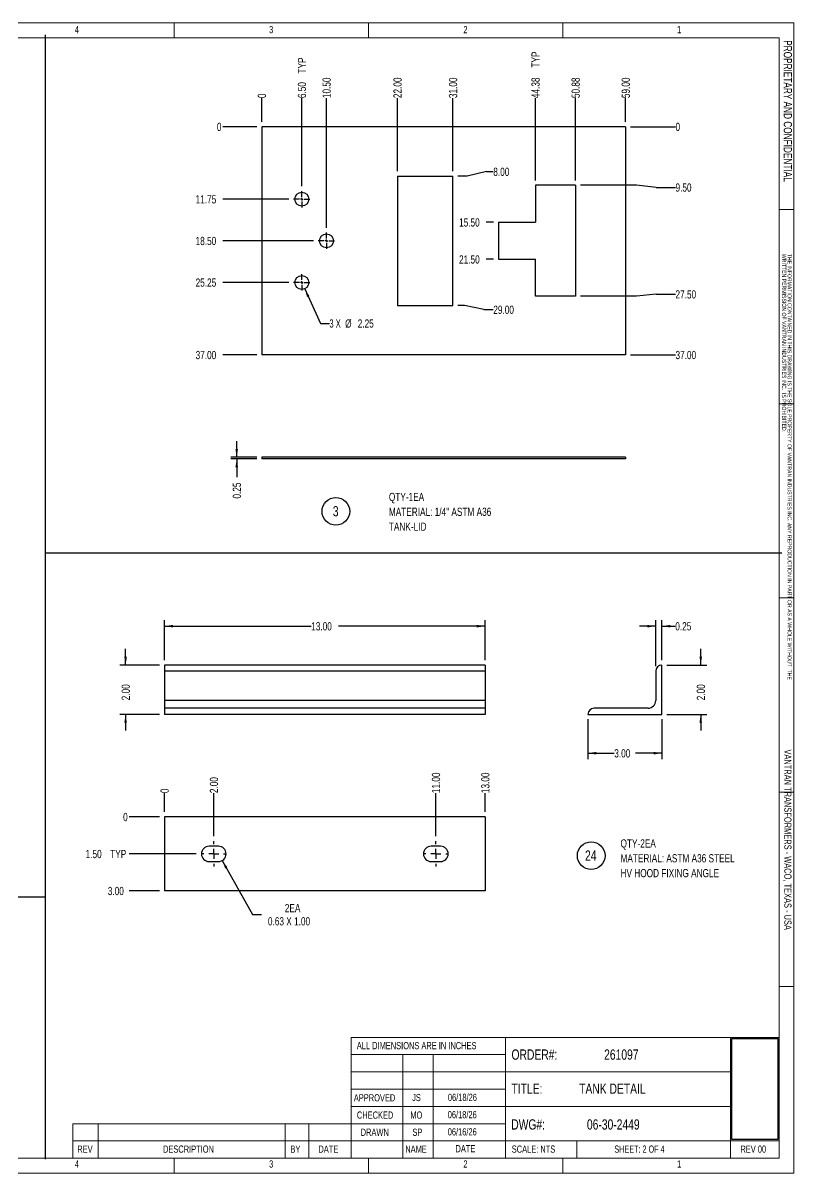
# Model space of a CAD drawing. Header units: inches. Extents: x 0 to 529, y 0 to 374.
# Drawn here: x 278.5 to 528.5, y 0.6 to 373.6 of the extents above; entities that cross this region are included whole.
import ezdxf

# ---------------------------------------------------------------- set-up
doc = ezdxf.new("R2010")
doc.units = ezdxf.units.IN
doc.header["$LTSCALE"] = 32
doc.header["$MEASUREMENT"] = 0
doc.layers.add('FORMAT', color=7, linetype='Continuous')
doc.styles.add('SLDTEXTSTYLE0', font='TXT', dxfattribs={"width": 0.75})
doc.styles.add('SLDTEXTSTYLE1', font='TXT', dxfattribs={"width": 0.692308})
doc.styles.add('SLDTEXTSTYLE3', font='TXT', dxfattribs={"width": 0.666667})
doc.dimstyles.new('SLDDIMSTYLE15', dxfattribs={"dimtxt": 2.71875, "dimasz": 2.71875, "dimexe": 0, "dimexo": 0.0625, "dimgap": 0.679688, "dimtad": 0, "dimtih": 1, "dimtoh": 1, "dimdec": 0, "dimlfac": 0.5, "dimrnd": 1e-09, "dimdsep": 46, "dimtxsty": 'SLDTEXTSTYLE0', "dimblk1": 'NONE', "dimblk2": 'NONE', "dimsah": 1, "dimcen": 0.09, "dimadec": 0, "dimazin": 2, "dimtfac": 1, "dimtdec": 0, "dimtofl": 0, "dimtmove": 0, "dimatfit": 3, "dimldrblk": 'NONE', "dimfxl": 0, "dimfrac": 2, "dimtolj": 1, "dimtzin": 12, "dimarcsym": 0})
doc.dimstyles.new('SLDDIMSTYLE16', dxfattribs={"dimtxt": 2.71875, "dimasz": 2.71875, "dimexe": 0, "dimexo": 0.0625, "dimgap": 0.679688, "dimtad": 0, "dimtih": 1, "dimtoh": 1, "dimlfac": 0.5, "dimrnd": 1e-09, "dimzin": 12, "dimdsep": 46, "dimtxsty": 'SLDTEXTSTYLE0', "dimblk1": 'NONE', "dimblk2": 'NONE', "dimsah": 1, "dimcen": 0.09, "dimadec": 0, "dimazin": 3, "dimtfac": 1, "dimtofl": 0, "dimtmove": 0, "dimatfit": 3, "dimldrblk": 'NONE', "dimfxl": 0, "dimfrac": 2, "dimtolj": 1, "dimtzin": 12, "dimarcsym": 0})
doc.dimstyles.new('SLDDIMSTYLE17', dxfattribs={"dimtxt": 2.71875, "dimasz": 2.71875, "dimexe": 0, "dimexo": 0.0625, "dimgap": 0.679688, "dimtad": 0, "dimtih": 1, "dimtoh": 1, "dimlfac": 0.5, "dimrnd": 1e-09, "dimzin": 4, "dimdsep": 46, "dimtxsty": 'SLDTEXTSTYLE0', "dimblk1": 'NONE', "dimblk2": 'NONE', "dimsah": 1, "dimcen": 0.09, "dimadec": 0, "dimazin": 1, "dimtfac": 1, "dimtofl": 0, "dimtmove": 0, "dimatfit": 3, "dimldrblk": 'NONE', "dimfxl": 0, "dimfrac": 2, "dimtolj": 1, "dimtzin": 12, "dimarcsym": 0})
doc.dimstyles.new('SLDDIMSTYLE18', dxfattribs={"dimtxt": 2.71875, "dimasz": 2.71875, "dimexe": 0, "dimexo": 0.0625, "dimgap": 0.679688, "dimtad": 0, "dimtih": 1, "dimtoh": 1, "dimlfac": 0.5, "dimrnd": 1e-09, "dimzin": 4, "dimdsep": 46, "dimtxsty": 'SLDTEXTSTYLE0', "dimblk1": 'NONE', "dimblk2": 'NONE', "dimsah": 1, "dimcen": 0.09, "dimadec": 0, "dimazin": 1, "dimtfac": 1, "dimtofl": 0, "dimtmove": 0, "dimatfit": 3, "dimldrblk": 'NONE', "dimfxl": 0, "dimfrac": 2, "dimtolj": 1, "dimtzin": 12, "dimarcsym": 0})
doc.dimstyles.new('SLDDIMSTYLE19', dxfattribs={"dimtxt": 2.71875, "dimasz": 2.71875, "dimexe": 0, "dimexo": 0.0625, "dimgap": 0.679688, "dimtad": 0, "dimtih": 1, "dimtoh": 1, "dimlfac": 0.5, "dimrnd": 1e-09, "dimzin": 12, "dimdsep": 46, "dimtxsty": 'SLDTEXTSTYLE0', "dimblk1": 'NONE', "dimblk2": 'NONE', "dimsah": 1, "dimcen": 0.09, "dimadec": 0, "dimazin": 3, "dimtfac": 1, "dimtofl": 0, "dimtmove": 0, "dimatfit": 3, "dimldrblk": 'NONE', "dimfxl": 0, "dimfrac": 2, "dimtolj": 1, "dimtzin": 12, "dimarcsym": 0})
doc.dimstyles.new('SLDDIMSTYLE20', dxfattribs={"dimtxt": 2.71875, "dimasz": 2.71875, "dimexe": 0, "dimexo": 0.0625, "dimgap": 0.679688, "dimtad": 0, "dimtih": 1, "dimtoh": 1, "dimlfac": 0.5, "dimrnd": 1e-09, "dimzin": 12, "dimdsep": 46, "dimtxsty": 'SLDTEXTSTYLE0', "dimsah": 1, "dimcen": 0, "dimadec": 0, "dimazin": 3, "dimtfac": 1, "dimtofl": 0, "dimtmove": 0, "dimatfit": 3, "dimfxl": 0, "dimfrac": 2, "dimtolj": 1, "dimtzin": 12, "dimarcsym": 0})
doc.dimstyles.new('SLDDIMSTYLE21', dxfattribs={"dimtxt": 2.71875, "dimasz": 2.71875, "dimexe": 0, "dimexo": 0.0625, "dimgap": 0.679688, "dimtad": 0, "dimlfac": 0.5, "dimrnd": 1e-09, "dimdsep": 46, "dimtxsty": 'SLDTEXTSTYLE0', "dimsah": 1, "dimcen": 0.09, "dimadec": 0, "dimazin": 2, "dimtfac": 1, "dimtmove": 0, "dimatfit": 0, "dimfxl": 0, "dimfrac": 2, "dimtolj": 1, "dimtzin": 12, "dimarcsym": 0})
doc.dimstyles.new('SLDDIMSTYLE22', dxfattribs={"dimtxt": 2.71875, "dimasz": 2.71875, "dimexe": 0, "dimexo": 0.0625, "dimgap": 0.679688, "dimtad": 0, "dimlfac": 0.125, "dimrnd": 1e-09, "dimzin": 4, "dimdsep": 46, "dimtxsty": 'SLDTEXTSTYLE0', "dimsah": 1, "dimcen": 0.09, "dimadec": 0, "dimazin": 1, "dimtfac": 1, "dimtofl": 0, "dimtmove": 0, "dimatfit": 3, "dimfxl": 0, "dimfrac": 2, "dimtolj": 1, "dimtzin": 12, "dimarcsym": 0})
doc.dimstyles.new('SLDDIMSTYLE23', dxfattribs={"dimtxt": 2.71875, "dimasz": 2.71875, "dimexe": 0, "dimexo": 0.0625, "dimgap": 0.679688, "dimtad": 0, "dimlfac": 0.125, "dimrnd": 1e-09, "dimzin": 4, "dimdsep": 46, "dimtxsty": 'SLDTEXTSTYLE0', "dimsah": 1, "dimcen": 0.09, "dimadec": 0, "dimazin": 1, "dimtfac": 1, "dimtmove": 0, "dimatfit": 0, "dimfxl": 0, "dimfrac": 2, "dimtolj": 1, "dimtzin": 12, "dimarcsym": 0})
doc.dimstyles.new('SLDDIMSTYLE24', dxfattribs={"dimtxt": 2.71875, "dimasz": 2.71875, "dimexe": 0, "dimexo": 0.0625, "dimgap": 0.679688, "dimtad": 0, "dimtih": 1, "dimtoh": 1, "dimdec": 0, "dimlfac": 0.125, "dimrnd": 1e-09, "dimdsep": 46, "dimtxsty": 'SLDTEXTSTYLE0', "dimblk1": 'NONE', "dimblk2": 'NONE', "dimsah": 1, "dimcen": 0.09, "dimadec": 0, "dimazin": 2, "dimtfac": 1, "dimtdec": 0, "dimtofl": 0, "dimtmove": 0, "dimatfit": 3, "dimldrblk": 'NONE', "dimfxl": 0, "dimfrac": 2, "dimtolj": 1, "dimtzin": 12, "dimarcsym": 0})
doc.dimstyles.new('SLDDIMSTYLE25', dxfattribs={"dimtxt": 2.71875, "dimasz": 2.71875, "dimexe": 0, "dimexo": 0.0625, "dimgap": 0.679688, "dimtad": 0, "dimtih": 1, "dimtoh": 1, "dimlfac": 0.125, "dimrnd": 1e-09, "dimzin": 4, "dimdsep": 46, "dimtxsty": 'SLDTEXTSTYLE0', "dimblk1": 'NONE', "dimblk2": 'NONE', "dimsah": 1, "dimcen": 0.09, "dimadec": 0, "dimazin": 1, "dimtfac": 1, "dimtofl": 0, "dimtmove": 0, "dimatfit": 3, "dimldrblk": 'NONE', "dimfxl": 0, "dimfrac": 2, "dimtolj": 1, "dimtzin": 12, "dimarcsym": 0})
doc.dimstyles.new('SLDDIMSTYLE26', dxfattribs={"dimtxt": 2.71875, "dimasz": 2.71875, "dimexe": 0, "dimexo": 0.0625, "dimgap": 0.679688, "dimtad": 0, "dimtih": 1, "dimtoh": 1, "dimlfac": 0.125, "dimrnd": 1e-09, "dimzin": 4, "dimdsep": 46, "dimtxsty": 'SLDTEXTSTYLE0', "dimblk1": 'NONE', "dimblk2": 'NONE', "dimsah": 1, "dimcen": 0.09, "dimadec": 0, "dimazin": 1, "dimtfac": 1, "dimtofl": 0, "dimtmove": 0, "dimatfit": 3, "dimldrblk": 'NONE', "dimfxl": 0, "dimfrac": 2, "dimtolj": 1, "dimtzin": 12, "dimarcsym": 0})
doc.dimstyles.new('SLDDIMSTYLE27', dxfattribs={"dimtxt": 2.71875, "dimasz": 2.71875, "dimexe": 0, "dimexo": 0.0625, "dimgap": 0.679688, "dimtad": 0, "dimlfac": 0.125, "dimrnd": 1e-09, "dimdsep": 46, "dimtxsty": 'SLDTEXTSTYLE0', "dimsah": 1, "dimcen": 0.09, "dimadec": 0, "dimazin": 2, "dimtfac": 1, "dimtmove": 0, "dimatfit": 0, "dimfxl": 0, "dimfrac": 2, "dimtolj": 1, "dimtzin": 12, "dimarcsym": 0})
picture_1 = doc.add_image_def('image1.bmp', size_in_pixel=(535, 215))

# ---------------------------------------------------------------- blocks, each defined once
blk = doc.blocks.new('SW_NOTE_0_1')
at = {"layer": 'FORMAT', "color": 0, "attachment_point": 1, "style": 'SLDTEXTSTYLE0'}
for s, insert, char_height in [('QTY-2EA', (0, 3.44), 2.667), ('MATERIAL: ASTM A36 STEEL', (0, -1.38), 2.6667), ('HV HOOD FIXING ANGLE', (0, -6.19), 2.6667)]:
    blk.add_mtext(s, dxfattribs=dict(at, insert=insert, char_height=char_height))
blk = doc.blocks.new('SW_NOTE_0_2')
at = {"color": 0, "linetype": 'Continuous', "lineweight": 0, "attachment_point": 1, "rotation": 270, "style": 'SLDTEXTSTYLE0'}
for s, insert, char_height in [('WRITTEN PERMISSION OF VANTRAN INDUSTRIES INC.  IS PROHIBITED.', (-0.06, 0), 1.3333), ('THE INFORMATION CONTAINED IN THIS DRAWING IS THE SOLE PROPERTY OF VANTRAN INDUSTRIES INC. ANY REPRODUCTION IN PART OR AS A WHOLE WITHOUT  THE', (1.72, 0), 1.33333)]:
    blk.add_mtext(s, dxfattribs=dict(at, insert=insert, char_height=char_height))
blk = doc.blocks.new('Drawing View48')
at = {"color": 7, "linetype": 'Continuous', "lineweight": 25}
for p, q in [((74, 16), (-44, 16)), ((-44, 16), (-44, -58)), ((74, 16), (74, -58)), ((0, 0), (0, -42)), ((0, 0), (18, 0)), ((18, -42), (18, 0)), ((57.75, -3), (44.75, -3)), ((44.75, -3), (44.75, -15)), ((57.75, -3), (57.75, -39)), ((32.75, -15), (44.75, -15)), ((32.75, -15), (32.75, -27)), ((32.75, -27), (44.75, -27)), ((44.75, -39), (44.75, -27)), ((57.75, -39), (44.75, -39)), ((0, -42), (18, -42)), ((74, -58), (-44, -58))]:
    blk.add_line(p, q, dxfattribs=at)
for centre in [(-31, -7.5), (-23, -21), (-31, -34.5)]:
    blk.add_circle(centre, 2.25, dxfattribs=at)
blk = doc.blocks.new('_D_36')
at = {"layer": 'FORMAT'}
blk.add_line((354.34, 339.93), (343.34, 339.93), dxfattribs=at)
at = {"layer": 'FORMAT', "insert": (341.4, 341.22), "char_height": 2.67, "attachment_point": 1, "style": 'SLDTEXTSTYLE0'}
blk.add_mtext('0', dxfattribs=at)
blk = doc.blocks.new('_None')
blk = doc.blocks.new('_D_37')
at = {"layer": 'FORMAT'}
blk.add_line((364.69, 316.43), (343.34, 316.43), dxfattribs=at)
at = {"layer": 'FORMAT', "insert": (334.5, 317.72), "char_height": 2.667, "attachment_point": 1, "style": 'SLDTEXTSTYLE0'}
blk.add_mtext('11.75', dxfattribs=at)
blk = doc.blocks.new('_D_38')
at = {"layer": 'FORMAT'}
blk.add_line((372.69, 302.93), (343.34, 302.93), dxfattribs=at)
at = {"layer": 'FORMAT', "insert": (334.5, 304.22), "char_height": 2.667, "attachment_point": 1, "style": 'SLDTEXTSTYLE0'}
blk.add_mtext('18.50', dxfattribs=at)
blk = doc.blocks.new('_D_39')
at = {"layer": 'FORMAT'}
blk.add_line((364.69, 289.43), (343.34, 289.43), dxfattribs=at)
at = {"layer": 'FORMAT', "insert": (334.5, 290.72), "char_height": 2.667, "attachment_point": 1, "style": 'SLDTEXTSTYLE0'}
blk.add_mtext('25.25', dxfattribs=at)
blk = doc.blocks.new('_D_40')
at = {"layer": 'FORMAT'}
blk.add_line((354.34, 265.93), (343.34, 265.93), dxfattribs=at)
at = {"layer": 'FORMAT', "insert": (334.5, 267.22), "char_height": 2.667, "attachment_point": 1, "style": 'SLDTEXTSTYLE0'}
blk.add_mtext('37.00', dxfattribs=at)
blk = doc.blocks.new('_D_41')
at = {"layer": 'FORMAT'}
blk.add_line((475.54, 339.93), (490.11, 339.93), dxfattribs=at)
at = {"layer": 'FORMAT', "insert": (490.11, 341.22), "char_height": 2.67, "attachment_point": 1, "style": 'SLDTEXTSTYLE0'}
blk.add_mtext('0', dxfattribs=at)
blk = doc.blocks.new('_D_42')
at = {"layer": 'FORMAT'}
for p, q in [((428.81, 325.36), (422.51, 323.93)), ((428.81, 325.36), (431.03, 325.36)), ((422.51, 323.93), (419.54, 323.93))]:
    blk.add_line(p, q, dxfattribs=at)
at = {"layer": 'FORMAT', "insert": (431.03, 326.65), "char_height": 2.667, "attachment_point": 1, "style": 'SLDTEXTSTYLE0'}
blk.add_mtext('8.00', dxfattribs=at)
blk = doc.blocks.new('_D_43')
at = {"layer": 'FORMAT'}
for p, q in [((477.51, 320.93), (459.29, 320.93)), ((483.81, 320.26), (477.51, 320.93)), ((483.81, 320.26), (490.11, 320.26))]:
    blk.add_line(p, q, dxfattribs=at)
at = {"layer": 'FORMAT', "insert": (490.11, 321.55), "char_height": 2.667, "attachment_point": 1, "style": 'SLDTEXTSTYLE0'}
blk.add_mtext('9.50', dxfattribs=at)
blk = doc.blocks.new('_D_44')
at = {"layer": 'FORMAT'}
blk.add_line((431.09, 308.93), (428.77, 308.93), dxfattribs=at)
at = {"layer": 'FORMAT', "insert": (419.93, 310.22), "char_height": 2.667, "attachment_point": 1, "style": 'SLDTEXTSTYLE0'}
blk.add_mtext('15.50', dxfattribs=at)
blk = doc.blocks.new('_D_45')
at = {"layer": 'FORMAT'}
blk.add_line((431.09, 296.93), (428.77, 296.93), dxfattribs=at)
at = {"layer": 'FORMAT', "insert": (419.93, 298.22), "char_height": 2.667, "attachment_point": 1, "style": 'SLDTEXTSTYLE0'}
blk.add_mtext('21.50', dxfattribs=at)
blk = doc.blocks.new('_D_46')
at = {"layer": 'FORMAT'}
for p, q in [((477.51, 284.93), (459.29, 284.93)), ((483.81, 285.6), (477.51, 284.93)), ((483.81, 285.6), (490.11, 285.6))]:
    blk.add_line(p, q, dxfattribs=at)
at = {"layer": 'FORMAT', "insert": (490.11, 286.89), "char_height": 2.667, "attachment_point": 1, "style": 'SLDTEXTSTYLE0'}
blk.add_mtext('27.50', dxfattribs=at)
blk = doc.blocks.new('_D_47')
at = {"layer": 'FORMAT'}
for p, q in [((421.71, 281.93), (419.54, 281.93)), ((428.01, 280.62), (421.71, 281.93)), ((428.01, 280.62), (431.03, 280.62))]:
    blk.add_line(p, q, dxfattribs=at)
at = {"layer": 'FORMAT', "insert": (431.03, 281.91), "char_height": 2.667, "attachment_point": 1, "style": 'SLDTEXTSTYLE0'}
blk.add_mtext('29.00', dxfattribs=at)
blk = doc.blocks.new('_D_48')
at = {"layer": 'FORMAT'}
blk.add_line((475.54, 265.93), (490.11, 265.93), dxfattribs=at)
at = {"layer": 'FORMAT', "insert": (490.11, 267.22), "char_height": 2.667, "attachment_point": 1, "style": 'SLDTEXTSTYLE0'}
blk.add_mtext('37.00', dxfattribs=at)
blk = doc.blocks.new('_D_49')
at = {"layer": 'FORMAT'}
blk.add_line((355.94, 341.53), (355.94, 349.21), dxfattribs=at)
at = {"layer": 'FORMAT', "insert": (354.65, 349.21), "char_height": 2.67, "attachment_point": 1, "rotation": 90, "style": 'SLDTEXTSTYLE0'}
blk.add_mtext('0', dxfattribs=at)
blk = doc.blocks.new('_D_50')
at = {"layer": 'FORMAT'}
blk.add_line((368.94, 320.68), (368.94, 349.21), dxfattribs=at)
at = {"layer": 'FORMAT', "char_height": 2.667, "attachment_point": 1, "rotation": 90, "style": 'SLDTEXTSTYLE0'}
for s, insert in [('TYP', (367.65, 357.19)), ('6.50', (367.65, 349.21))]:
    blk.add_mtext(s, dxfattribs=dict(at, insert=insert))
blk = doc.blocks.new('_D_51')
at = {"layer": 'FORMAT'}
blk.add_line((376.94, 307.18), (376.94, 349.21), dxfattribs=at)
at = {"layer": 'FORMAT', "insert": (375.65, 349.21), "char_height": 2.667, "attachment_point": 1, "rotation": 90, "style": 'SLDTEXTSTYLE0'}
blk.add_mtext('10.50', dxfattribs=at)
blk = doc.blocks.new('_D_52')
at = {"layer": 'FORMAT'}
blk.add_line((399.94, 325.53), (399.94, 349.21), dxfattribs=at)
at = {"layer": 'FORMAT', "insert": (398.65, 349.21), "char_height": 2.667, "attachment_point": 1, "rotation": 90, "style": 'SLDTEXTSTYLE0'}
blk.add_mtext('22.00', dxfattribs=at)
blk = doc.blocks.new('_D_53')
at = {"layer": 'FORMAT'}
blk.add_line((417.94, 325.53), (417.94, 349.21), dxfattribs=at)
at = {"layer": 'FORMAT', "insert": (416.65, 349.21), "char_height": 2.667, "attachment_point": 1, "rotation": 90, "style": 'SLDTEXTSTYLE0'}
blk.add_mtext('31.00', dxfattribs=at)
blk = doc.blocks.new('_D_54')
at = {"layer": 'FORMAT'}
blk.add_line((444.69, 322.53), (444.69, 349.21), dxfattribs=at)
at = {"layer": 'FORMAT', "char_height": 2.667, "attachment_point": 1, "rotation": 90, "style": 'SLDTEXTSTYLE0'}
for s, insert in [('TYP', (443.4, 359.13)), ('44.38', (443.4, 349.21))]:
    blk.add_mtext(s, dxfattribs=dict(at, insert=insert))
blk = doc.blocks.new('_D_55')
at = {"layer": 'FORMAT'}
blk.add_line((457.69, 322.53), (457.69, 349.21), dxfattribs=at)
at = {"layer": 'FORMAT', "insert": (456.4, 349.21), "char_height": 2.667, "attachment_point": 1, "rotation": 90, "style": 'SLDTEXTSTYLE0'}
blk.add_mtext('50.88', dxfattribs=at)
blk = doc.blocks.new('_D_56')
at = {"layer": 'FORMAT'}
blk.add_line((473.94, 341.53), (473.94, 349.21), dxfattribs=at)
at = {"layer": 'FORMAT', "insert": (472.65, 349.21), "char_height": 2.667, "attachment_point": 1, "rotation": 90, "style": 'SLDTEXTSTYLE0'}
blk.add_mtext('59.00', dxfattribs=at)
blk = doc.blocks.new('_D_57')
at = {"layer": 'FORMAT'}
for p, q in [((369.88, 287.38), (375, 276.15)), ((375, 276.15), (377.88, 276.15))]:
    blk.add_line(p, q, dxfattribs=at)
blk.add_solid([(369.88, 287.38), (370.62, 284.73), (371.38, 285.08)], dxfattribs=at)
at = {"layer": 'FORMAT', "char_height": 2.667, "attachment_point": 1}
for s, insert, style in [('3 X', (377.88, 277.44), 'SLDTEXTSTYLE3'), ('%%c', (383, 277.44), 'SLDTEXTSTYLE0'), ('2.25', (387.07, 277.44), 'SLDTEXTSTYLE0')]:
    blk.add_mtext(s, dxfattribs=dict(at, insert=insert, style=style))
blk = doc.blocks.new('SW_CENTERMARKSYMBOL_21')
at = {"layer": 'FORMAT', "color": 0, "linetype": 'Continuous'}
for p, q in [((-0.8, 0), (-2.65, 0)), ((0, 0), (-0.4, 0)), ((0, 0.8), (0, 2.65)), ((0, 0), (0, 0.4)), ((0, 0), (0, -0.4)), ((0, 0), (0.4, 0)), ((0.8, 0), (2.65, 0)), ((0, -0.8), (0, -2.65))]:
    blk.add_line(p, q, dxfattribs=at)
blk = doc.blocks.new('SW_CENTERMARKSYMBOL_22')
at = {"layer": 'FORMAT', "color": 0, "linetype": 'Continuous'}
for p, q in [((-0.8, 0), (-2.65, 0)), ((0, 0), (-0.4, 0)), ((0, 0.8), (0, 2.65)), ((0, 0), (0, 0.4)), ((0, 0), (0, -0.4)), ((0, 0), (0.4, 0)), ((0.8, 0), (2.65, 0)), ((0, -0.8), (0, -2.65))]:
    blk.add_line(p, q, dxfattribs=at)
blk = doc.blocks.new('SW_CENTERMARKSYMBOL_23')
at = {"layer": 'FORMAT', "color": 0, "linetype": 'Continuous'}
for p, q in [((-0.8, 0), (-2.65, 0)), ((0, 0), (-0.4, 0)), ((0, 0.8), (0, 2.65)), ((0, 0), (0, 0.4)), ((0, 0), (0, -0.4)), ((0, 0), (0.4, 0)), ((0.8, 0), (2.65, 0)), ((0, -0.8), (0, -2.65))]:
    blk.add_line(p, q, dxfattribs=at)
blk = doc.blocks.new('Drawing View49')
at = {"color": 7, "linetype": 'Continuous', "lineweight": 25}
for p, q in [((-118, 0), (-118, -0.5)), ((0, 0), (-118, 0)), ((0, 0), (0, -0.5)), ((0, -0.5), (-118, -0.5))]:
    blk.add_line(p, q, dxfattribs=at)
blk = doc.blocks.new('_D_58')
at = {"layer": 'FORMAT'}
for p, q in [((347.83, 232.72), (347.83, 237.95)), ((354.34, 232.72), (345.91, 232.72)), ((354.34, 232.22), (345.91, 232.22)), ((347.83, 232.22), (347.83, 226.23))]:
    blk.add_line(p, q, dxfattribs=at)
for points in [[(347.83, 232.72), (348.25, 235.44), (347.41, 235.44)], [(347.83, 232.22), (347.41, 229.51), (348.25, 229.51)]]:
    blk.add_solid(points, dxfattribs=at)
at = {"layer": 'FORMAT', "insert": (346.54, 219.33), "char_height": 2.667, "attachment_point": 1, "rotation": 90, "style": 'SLDTEXTSTYLE0'}
blk.add_mtext('0.25', dxfattribs=at)
blk = doc.blocks.new('SW_NOTE_0_5')
at = {"layer": 'FORMAT', "color": 0, "attachment_point": 1, "style": 'SLDTEXTSTYLE0'}
for s, insert, char_height in [('QTY-1EA', (0, 3.44), 2.667), ('MATERIAL: 1/4" ASTM A36', (0, -1.38), 2.6667), ('TANK-LID', (0, -6.19), 2.667)]:
    blk.add_mtext(s, dxfattribs=dict(at, insert=insert, char_height=char_height))
blk = doc.blocks.new('SW_NOTE_0_6')
at = {"layer": 'FORMAT', "color": 0}
blk.add_circle((1.21, 2.59), 4.48, dxfattribs=at)
at = {"layer": 'FORMAT', "color": 0, "insert": (1.15, 4.3), "char_height": 3.33, "attachment_point": 2, "style": 'SLDTEXTSTYLE0'}
blk.add_mtext('3', dxfattribs=at)
blk = doc.blocks.new('Drawing View112')
at = {"color": 7, "linetype": 'Continuous', "lineweight": 25}
for p, q in [((0, 14), (-104, 14)), ((-104, 14), (-104, 12.0016)), ((0, 12.0016), (-104, 12.0016)), ((-104, 12.0016), (-104, 2.5)), ((0, 14), (0, 12.0016)), ((0, 12.0016), (0, 2.5)), ((0, 2.5), (-104, 2.5)), ((-104, 2.5), (-104, 0)), ((0, 0), (-104, 0)), ((0, 2.5), (0, 0)), ((0, 0), (0, -1.9984)), ((-104, 0), (-104, -1.9984)), ((0, -1.9984), (-104, -1.9984)), ((-104, -1.9984), (-104, -2)), ((0, -2), (-104, -2)), ((0, -1.9984), (0, -2))]:
    blk.add_line(p, q, dxfattribs=at)
blk = doc.blocks.new('_D_59')
at = {"layer": 'FORMAT'}
for p, q in [((324.4, 166.95), (324.4, 179.87)), ((428.4, 166.95), (428.4, 179.87)), ((324.4, 177.95), (371.98, 177.95)), ((428.4, 177.95), (380.82, 177.95))]:
    blk.add_line(p, q, dxfattribs=at)
for points in [[(324.4, 177.95), (327.12, 177.53), (327.12, 178.36)], [(428.4, 177.95), (425.68, 178.36), (425.68, 177.53)]]:
    blk.add_solid(points, dxfattribs=at)
at = {"layer": 'FORMAT', "insert": (371.98, 179.24), "char_height": 2.667, "attachment_point": 1, "style": 'SLDTEXTSTYLE0'}
blk.add_mtext('13.00', dxfattribs=at)
blk = doc.blocks.new('_D_60')
at = {"layer": 'FORMAT'}
for p, q in [((311.8, 165.35), (311.8, 170.58)), ((322.8, 165.35), (309.88, 165.35)), ((322.8, 149.35), (309.88, 149.35)), ((311.8, 149.35), (311.8, 144.12))]:
    blk.add_line(p, q, dxfattribs=at)
for points in [[(311.8, 165.35), (312.22, 168.07), (311.38, 168.07)], [(311.8, 149.35), (311.38, 146.63), (312.22, 146.63)]]:
    blk.add_solid(points, dxfattribs=at)
at = {"layer": 'FORMAT', "insert": (310.51, 153.9), "char_height": 2.667, "attachment_point": 1, "rotation": 90, "style": 'SLDTEXTSTYLE0'}
blk.add_mtext('2.00', dxfattribs=at)
blk = doc.blocks.new('SW_NOTE_0_7')
at = {"layer": 'FORMAT', "color": 0}
blk.add_circle((2.43, 2.59), 4.48, dxfattribs=at)
at = {"layer": 'FORMAT', "color": 0, "insert": (2.29, 4.3), "char_height": 3.333, "attachment_point": 2, "style": 'SLDTEXTSTYLE0'}
blk.add_mtext('24', dxfattribs=at)
blk = doc.blocks.new('Drawing View113')
at = {"color": 7, "linetype": 'Continuous', "lineweight": 25}
for p, q in [((0, 0), (-104, 0)), ((-104, 0), (-104, -24)), ((0, 0), (0, -24)), ((-86.5, -9.5), (-89.5, -9.5)), ((-14.5, -9.5), (-17.5, -9.5)), ((-89.5, -14.5), (-86.5, -14.5)), ((-17.5, -14.5), (-14.5, -14.5)), ((0, -24), (-104, -24))]:
    blk.add_line(p, q, dxfattribs=at)
for centre, start, end in [((-89.5, -12), 90, 270), ((-86.5, -12), 270, 90), ((-17.5, -12), 90, 270), ((-14.5, -12), 270, 90)]:
    blk.add_arc(centre, 2.5, start, end, dxfattribs=at)
blk = doc.blocks.new('_D_61')
at = {"layer": 'FORMAT'}
blk.add_line((324.4, 117.69), (324.4, 123.8), dxfattribs=at)
at = {"layer": 'FORMAT', "insert": (323.11, 123.8), "char_height": 2.67, "attachment_point": 1, "rotation": 90, "style": 'SLDTEXTSTYLE0'}
blk.add_mtext('0', dxfattribs=at)
blk = doc.blocks.new('_D_62')
at = {"layer": 'FORMAT'}
blk.add_line((340.4, 109.79), (340.4, 123.8), dxfattribs=at)
at = {"layer": 'FORMAT', "insert": (339.11, 123.8), "char_height": 2.667, "attachment_point": 1, "rotation": 90, "style": 'SLDTEXTSTYLE0'}
blk.add_mtext('2.00', dxfattribs=at)
blk = doc.blocks.new('_D_63')
at = {"layer": 'FORMAT'}
blk.add_line((412.4, 109.79), (412.4, 123.8), dxfattribs=at)
at = {"layer": 'FORMAT', "insert": (411.11, 123.8), "char_height": 2.667, "attachment_point": 1, "rotation": 90, "style": 'SLDTEXTSTYLE0'}
blk.add_mtext('11.00', dxfattribs=at)
blk = doc.blocks.new('_D_64')
at = {"layer": 'FORMAT'}
blk.add_line((428.4, 117.69), (428.4, 123.8), dxfattribs=at)
at = {"layer": 'FORMAT', "insert": (427.11, 123.8), "char_height": 2.667, "attachment_point": 1, "rotation": 90, "style": 'SLDTEXTSTYLE0'}
blk.add_mtext('13.00', dxfattribs=at)
blk = doc.blocks.new('_D_65')
at = {"layer": 'FORMAT'}
blk.add_line((322.8, 116.09), (312.93, 116.09), dxfattribs=at)
at = {"layer": 'FORMAT', "insert": (310.99, 117.39), "char_height": 2.67, "attachment_point": 1, "style": 'SLDTEXTSTYLE0'}
blk.add_mtext('0', dxfattribs=at)
blk = doc.blocks.new('_D_66')
at = {"layer": 'FORMAT'}
blk.add_line((334.7, 104.09), (312.93, 104.09), dxfattribs=at)
at = {"layer": 'FORMAT', "char_height": 2.667, "attachment_point": 1, "style": 'SLDTEXTSTYLE0'}
for s, insert in [('1.50', (298.84, 105.39)), ('TYP', (306.82, 105.39))]:
    blk.add_mtext(s, dxfattribs=dict(at, insert=insert))
blk = doc.blocks.new('_D_67')
at = {"layer": 'FORMAT'}
blk.add_line((322.8, 92.09), (312.93, 92.09), dxfattribs=at)
at = {"layer": 'FORMAT', "insert": (306.03, 93.39), "char_height": 2.667, "attachment_point": 1, "style": 'SLDTEXTSTYLE0'}
blk.add_mtext('3.00', dxfattribs=at)
blk = doc.blocks.new('SW_RADIAL_DIMENSION_0')
at = {"layer": 'FORMAT', "color": 0}
for p, q in [((-20.31, 17.5), (-10.44, 0)), ((-10.44, 0), (-7.56, 0))]:
    blk.add_line(p, q, dxfattribs=at)
blk.add_solid([(-20.31, 17.5), (-19.34, 14.93), (-18.61, 15.34)], dxfattribs=at)
at = {"layer": 'FORMAT', "color": 0, "attachment_point": 1, "style": 'SLDTEXTSTYLE0'}
for s, insert, char_height in [('2EA', (0, 3.44), 2.667), ('0.63 X 1.00', (-5.48, -0.85), 2.6667)]:
    blk.add_mtext(s, dxfattribs=dict(at, insert=insert, char_height=char_height))
blk = doc.blocks.new('SW_CENTERMARKSYMBOL_24')
at = {"layer": 'FORMAT', "color": 0, "linetype": 'Continuous'}
for p, q in [((0, 3.2), (0, 4.1)), ((-3.2, 0), (-4.1, 0)), ((0, 0), (-1.6, 0)), ((0, 0), (0, 1.6)), ((0, 0), (0, -1.6)), ((0, 0), (1.6, 0)), ((3.2, 0), (4.1, 0)), ((0, -3.2), (0, -4.1))]:
    blk.add_line(p, q, dxfattribs=at)
blk = doc.blocks.new('SW_CENTERMARKSYMBOL_25')
at = {"layer": 'FORMAT', "color": 0, "linetype": 'Continuous'}
for p, q in [((0, 3.2), (0, 4.1)), ((-3.2, 0), (-4.1, 0)), ((0, 0), (-1.6, 0)), ((0, 0), (0, 1.6)), ((0, 0), (0, -1.6)), ((0, 0), (1.6, 0)), ((3.2, 0), (4.1, 0)), ((0, -3.2), (0, -4.1))]:
    blk.add_line(p, q, dxfattribs=at)
blk = doc.blocks.new('Drawing View114')
at = {"color": 7, "linetype": 'Continuous', "lineweight": 25}
for p, q in [((24, 16), (23.9984, 16)), ((24, 0), (24, 16)), ((22, 14.0016), (22, 4.5)), ((0, 0.0016), (0, 0)), ((0, 0), (24, 0)), ((19.5, 2), (1.9984, 2))]:
    blk.add_line(p, q, dxfattribs=at)
for centre, radius, start, end in [((23.9984, 14.0016), 1.9984, 90, 180), ((19.5, 4.5), 2.5, 270, 0), ((1.9984, 0.0016), 1.9984, 90, 180)]:
    blk.add_arc(centre, radius, start, end, dxfattribs=at)
blk = doc.blocks.new('_D_68')
at = {"layer": 'FORMAT'}
for p, q in [((461.7, 147.75), (461.7, 134.83)), ((485.7, 147.75), (485.7, 134.83)), ((461.7, 136.75), (470.25, 136.75)), ((485.7, 136.75), (477.15, 136.75))]:
    blk.add_line(p, q, dxfattribs=at)
for points in [[(461.7, 136.75), (464.42, 136.33), (464.42, 137.17)], [(485.7, 136.75), (482.98, 137.17), (482.98, 136.33)]]:
    blk.add_solid(points, dxfattribs=at)
at = {"layer": 'FORMAT', "insert": (470.25, 138.04), "char_height": 2.667, "attachment_point": 1, "style": 'SLDTEXTSTYLE0'}
blk.add_mtext('3.00', dxfattribs=at)
blk = doc.blocks.new('_D_69')
at = {"layer": 'FORMAT'}
for p, q in [((498.3, 165.35), (498.3, 170.58)), ((487.3, 165.35), (500.22, 165.35)), ((487.3, 149.35), (500.22, 149.35)), ((498.3, 149.35), (498.3, 144.12))]:
    blk.add_line(p, q, dxfattribs=at)
for points in [[(498.3, 165.35), (498.71, 168.07), (497.88, 168.07)], [(498.3, 149.35), (497.88, 146.63), (498.71, 146.63)]]:
    blk.add_solid(points, dxfattribs=at)
at = {"layer": 'FORMAT', "insert": (497, 153.9), "char_height": 2.667, "attachment_point": 1, "rotation": 90, "style": 'SLDTEXTSTYLE0'}
blk.add_mtext('2.00', dxfattribs=at)
blk = doc.blocks.new('_D_70')
at = {"layer": 'FORMAT'}
for p, q in [((483.7, 164.95), (483.7, 179.87)), ((485.7, 166.95), (485.7, 179.87)), ((483.7, 177.95), (478.47, 177.95)), ((485.7, 177.95), (490.04, 177.95))]:
    blk.add_line(p, q, dxfattribs=at)
for points in [[(483.7, 177.95), (480.98, 178.36), (480.98, 177.53)], [(485.7, 177.95), (488.42, 177.53), (488.42, 178.36)]]:
    blk.add_solid(points, dxfattribs=at)
at = {"layer": 'FORMAT', "insert": (490.04, 179.24), "char_height": 2.667, "attachment_point": 1, "style": 'SLDTEXTSTYLE0'}
blk.add_mtext('0.25', dxfattribs=at)

msp = doc.modelspace()

# ---------------------------------------------------------------- linework, layer by layer
at = {"color": 7, "linetype": 'Continuous', "lineweight": 18}
for p, q in [((0.598, 373.575), (528.535, 373.575)), ((327.559, 368.775), (327.559, 373.575)), ((390.551, 368.775), (390.551, 373.575)), ((453.543, 368.775), (453.543, 373.575)), ((528.535, 373.575), (528.535, 0.598)), ((5.398, 368.775), (523.735, 368.775)), ((523.735, 368.775), (523.735, 5.398)), ((523.735, 313.071), (528.535, 313.071)), ((523.735, 250.079), (528.535, 250.079)), ((527.577, 187.087), (523.734, 187.087)), ((523.735, 187.087), (528.535, 187.087)), ((524.535, 187.087), (528.055, 187.087)), ((523.735, 124.094), (528.535, 124.094)), ((523.735, 61.102), (528.535, 61.102)), ((523.735, 44.593), (384.924, 44.593)), ((384.924, 5.393), (384.924, 44.593)), ((434.978, 44.593), (434.978, 5.393)), ((507.893, 44.593), (507.893, 5.393)), ((434.978, 38.993), (384.924, 38.993)), ((401.697, 5.393), (401.697, 38.993)), ((411.554, 5.393), (411.554, 38.993)), ((507.893, 33.393), (384.924, 33.393)), ((434.978, 27.793), (384.924, 27.793)), ((507.893, 22.193), (384.924, 22.193)), ((434.978, 16.593), (294.698, 16.593)), ((294.698, 5.393), (294.698, 16.593)), ((302.907, 5.393), (302.907, 16.593)), ((363.543, 5.393), (363.543, 16.593)), ((371.214, 5.393), (371.214, 16.593)), ((523.735, 10.993), (294.698, 10.993)), ((458.101, 10.993), (458.101, 5.393)), ((523.735, 5.398), (5.398, 5.398)), ((327.559, 5.398), (327.559, 0.598)), ((390.551, 5.398), (390.551, 0.598)), ((453.543, 5.398), (453.543, 0.598)), ((528.535, 0.598), (0.598, 0.598))]:
    msp.add_line(p, q, dxfattribs=at)
at = {"layer": 'FORMAT', "linetype": 'Continuous'}
for p, q in [((285.772, 369.731), (285.772, 5.132)), ((285.772, 201.721), (524.595, 201.721))]:
    msp.add_line(p, q, dxfattribs=at)
at = {"layer": 'FORMAT'}
msp.add_line((5.647, 90.198), (285.772, 90.198), dxfattribs=at)

# ---------------------------------------------------------------- block references
at = {"color": 7, "linetype": 'Continuous', "lineweight": 25}
for name, p in [('Drawing View48', (399.942, 323.929)), ('Drawing View49', (473.942, 232.725)), ('Drawing View112', (428.398, 151.347)), ('Drawing View114', (461.697, 149.347)), ('Drawing View113', (428.398, 116.094))]:
    msp.add_blockref(name, p, dxfattribs=at)
at = {"color": 7, "linetype": 'Continuous', "lineweight": 0}
msp.add_blockref('SW_NOTE_0_2', (526.068, 298.719), dxfattribs=at)
at = {"layer": 'FORMAT', "linetype": 'Continuous'}
for name, p in [('SW_CENTERMARKSYMBOL_21', (368.942, 316.429)), ('SW_CENTERMARKSYMBOL_22', (376.942, 302.929)), ('SW_CENTERMARKSYMBOL_23', (368.942, 289.429)), ('SW_CENTERMARKSYMBOL_25', (340.398, 104.094)), ('SW_CENTERMARKSYMBOL_24', (412.398, 104.094))]:
    msp.add_blockref(name, p, dxfattribs=at)
at = {"layer": 'FORMAT'}
for name, p in [('SW_NOTE_0_5', (397.175, 217.751)), ('SW_NOTE_0_6', (378.772, 212.604)), ('SW_NOTE_0_1', (472.29, 105.382)), ('SW_NOTE_0_7', (460.344, 100.919)), ('SW_RADIAL_DIMENSION_0', (363.435, 84.414))]:
    msp.add_blockref(name, p, dxfattribs=at)

# ---------------------------------------------------------------- texts
at = {"color": 7, "linetype": 'Continuous', "lineweight": 0}
for s, insert, char_height, attachment_point, style in [('4', (296.016, 372.608), 2.333, 2, 'SLDTEXTSTYLE0'), ('3', (359.008, 372.608), 2.333, 2, 'SLDTEXTSTYLE0'), ('2', (422, 372.608), 2.333, 2, 'SLDTEXTSTYLE0'), ('1', (491.292, 372.608), 2.333, 2, 'SLDTEXTSTYLE0'), ('ORDER#:', (436.934, 40.674), 3.3333, 1, 'SLDTEXTSTYLE0'), ('261097', (466.964, 40.674), 3.3333, 1, 'SLDTEXTSTYLE0'), ('TITLE:', (436.934, 29.61), 3.3333, 1, 'SLDTEXTSTYLE0'), ('TANK DETAIL', (458.877, 29.61), 3.33333, 1, 'SLDTEXTSTYLE0'), ('CHECKED', (386.789, 20.553), 2.3333, 1, 'SLDTEXTSTYLE0'), ('MO', (404.113, 20.553), 2.3333, 1, 'SLDTEXTSTYLE0'), ('06/18/26', (416.258, 20.688), 2.3333, 1, 'SLDTEXTSTYLE0'), ('DRAWN', (388.025, 14.974), 2.3333, 1, 'SLDTEXTSTYLE0'), ('SP', (404.812, 14.974), 2.3333, 1, 'SLDTEXTSTYLE0'), ('06/16/26', (416.258, 15.109), 2.3333, 1, 'SLDTEXTSTYLE0'), ('DWG#:', (436.852, 18.01), 3.3333, 1, 'SLDTEXTSTYLE0'), ('06-30-2449', (461.386, 18.01), 3.3333, 1, 'SLDTEXTSTYLE0'), ('REV', (296.141, 9.515), 2.3333, 1, 'SLDTEXTSTYLE0'), ('DESCRIPTION', (323.936, 9.515), 2.33333, 1, 'SLDTEXTSTYLE0'), ('BY', (365.246, 9.515), 2.3333, 1, 'SLDTEXTSTYLE0'), ('DATE', (374.332, 9.515), 2.3333, 1, 'SLDTEXTSTYLE0'), ('NAME', (402.492, 9.515), 2.3333, 1, 'SLDTEXTSTYLE0'), ('DATE', (418.772, 9.65), 2.3333, 1, 'SLDTEXTSTYLE0'), ('SCALE: NTS', (437.018, 9.515), 2.3333, 1, 'SLDTEXTSTYLE0'), ('SHEET: 2 OF 4', (470.285, 9.515), 2.33333, 1, 'SLDTEXTSTYLE1'), ('REV 00', (511.168, 9.515), 2.3333, 1, 'SLDTEXTSTYLE0'), ('4', (296.016, 4.696), 2.333, 2, 'SLDTEXTSTYLE0'), ('3', (359.008, 4.696), 2.333, 2, 'SLDTEXTSTYLE0'), ('2', (422, 4.696), 2.333, 2, 'SLDTEXTSTYLE0'), ('1', (491.292, 4.696), 2.333, 2, 'SLDTEXTSTYLE0')]:
    msp.add_mtext(s, dxfattribs=dict(at, insert=insert, char_height=char_height, attachment_point=attachment_point, style=style))
at = {"color": 7, "linetype": 'Continuous', "lineweight": 0, "rotation": 270, "style": 'SLDTEXTSTYLE0'}
for s, insert, char_height, attachment_point in [('PROPRIETARY AND CONFIDENTIAL', (527.882, 367.994), 2.66667, 1), ('VANTRAN TRANSFORMERS - WACO, TEXAS - USA', (527.723, 108.702), 2.33333, 2)]:
    msp.add_mtext(s, dxfattribs=dict(at, insert=insert, char_height=char_height, attachment_point=attachment_point))
at = {"layer": 'FORMAT', "attachment_point": 1, "style": 'SLDTEXTSTYLE0'}
for s, insert, char_height in [('ALL DIMENSIONS ARE IN INCHES', (386.774, 43.079), 2.33333), ('APPROVED', (385.812, 26.153), 2.3333), ('JS', (404.716, 26.246), 2.3333), ('06/18/26', (416.309, 26.288), 2.3333)]:
    msp.add_mtext(s, dxfattribs=dict(at, insert=insert, char_height=char_height))

# ---------------------------------------------------------------- dimensions: what is measured, and where the dimension line sits
at = {"layer": 'FORMAT'}
for feature_location, offset, dtype, origin, dimstyle, picture, middle in [((444.691858867, 320.928851264), (0, 28.28072493), 1, (355.941858867, 339.928851264), 'SLDDIMSTYLE19', '_D_54', (444.691858867, 357.226860271)), ((368.942, 319.079), (0, 30.131), 1, (355.942, 339.929), 'SLDDIMSTYLE18', '_D_50', (368.942, 356.256)), ((336.298, 104.094), (-23.369, 0), 0, (324.398, 116.094), 'SLDDIMSTYLE26', '_D_66', (305.883, 104.094))]:
    dim = msp.add_ordinate_dim(feature_location=feature_location, offset=offset, dtype=dtype, origin=origin, text='<> TYP', dimstyle=dimstyle, dxfattribs=at)
    dim.commit()
    dim.dimension.update_dxf_attribs({"geometry": picture, "text_midpoint": middle})
for feature_location, offset, dtype, origin, dimstyle, picture, middle in [((376.942, 305.579), (0, 43.631), 1, (355.942, 339.929), 'SLDDIMSTYLE17', '_D_51', (376.942, 353.629)), ((399.942, 323.929), (0, 25.281), 1, (355.942, 339.929), 'SLDDIMSTYLE17', '_D_52', (399.942, 353.629)), ((417.942, 323.929), (0, 25.281), 1, (355.942, 339.929), 'SLDDIMSTYLE17', '_D_53', (417.942, 353.629)), ((457.691858867, 320.928851264), (0, 28.28072493), 1, (355.941858867, 339.928851264), 'SLDDIMSTYLE16', '_D_55', (457.691858867, 353.629329244)), ((473.942, 339.929), (0, 9.281), 1, (355.942, 339.929), 'SLDDIMSTYLE17', '_D_56', (473.942, 353.629)), ((355.941858867, 339.928851264), (0, 9.28072493), 1, (355.941858867, 339.928851264), 'SLDDIMSTYLE15', '_D_49', (355.941858867, 350.179946558)), ((366.292, 316.429), (-22.948, 0), 0, (355.942, 339.929), 'SLDDIMSTYLE16', '_D_37', (338.924, 316.429)), ((374.292, 302.929), (-30.948, 0), 0, (355.942, 339.929), 'SLDDIMSTYLE17', '_D_38', (338.924, 302.929)), ((366.292, 289.429), (-22.948, 0), 0, (355.942, 339.929), 'SLDDIMSTYLE16', '_D_39', (338.924, 289.429)), ((355.942, 265.929), (-12.598, 0), 0, (355.942, 339.929), 'SLDDIMSTYLE17', '_D_40', (338.924, 265.929)), ((355.941858867, 339.928851264), (-12.598425197, 0), 0, (355.941858867, 339.928851264), 'SLDDIMSTYLE15', '_D_36', (342.373063307, 339.928851264)), ((417.942, 323.929), (13.093, 1.433), 0, (473.942, 339.929), 'SLDDIMSTYLE17', '_D_42', (434.484, 325.362)), ((417.942, 281.929), (13.093, -1.311), 0, (473.942, 339.929), 'SLDDIMSTYLE17', '_D_47', (435.454, 280.618)), ((432.692, 308.929), (-3.922, 0), 0, (473.942, 339.929), 'SLDDIMSTYLE17', '_D_44', (424.351, 308.929)), ((432.692, 296.929), (-3.922, 0), 0, (473.942, 339.929), 'SLDDIMSTYLE17', '_D_45', (424.351, 296.929)), ((457.692, 320.929), (32.414, -0.667), 0, (473.942, 339.929), 'SLDDIMSTYLE17', '_D_43', (493.556, 320.262)), ((457.692, 284.929), (32.414, 0.667), 0, (473.942, 339.929), 'SLDDIMSTYLE17', '_D_46', (494.526, 285.596)), ((473.941858867, 339.928851264), (16.164473481, 0), 0, (473.941858867, 339.928851264), 'SLDDIMSTYLE15', '_D_41', (491.076702712, 339.928851264)), ((473.942, 265.929), (16.164, 0), 0, (473.942, 339.929), 'SLDDIMSTYLE17', '_D_48', (494.526, 265.929)), ((412.398, 108.194), (0, 15.607), 1, (324.398, 116.094), 'SLDDIMSTYLE25', '_D_63', (412.398, 128.221)), ((428.398, 116.094), (0, 7.707), 1, (324.398, 116.094), 'SLDDIMSTYLE25', '_D_64', (428.398, 128.221)), ((340.398, 108.194), (0, 15.607), 1, (324.398, 116.094), 'SLDDIMSTYLE25', '_D_62', (340.398, 127.251)), ((324.3984624, 116.094369946), (0, 7.706918498), 1, (324.3984624, 116.094369946), 'SLDDIMSTYLE24', '_D_61', (324.3984624, 124.771658808)), ((324.398, 92.094), (-11.469, 0), 0, (324.398, 116.094), 'SLDDIMSTYLE25', '_D_67', (309.48, 92.094)), ((324.3984624, 116.094369946), (-11.468598407, 0), 0, (324.3984624, 116.094369946), 'SLDDIMSTYLE24', '_D_65', (311.959493629, 116.094369946))]:
    dim = msp.add_ordinate_dim(feature_location=feature_location, offset=offset, dtype=dtype, origin=origin, dimstyle=dimstyle, dxfattribs=at)
    dim.commit()
    dim.dimension.update_dxf_attribs({"geometry": picture, "text_midpoint": middle})
dim = msp.add_diameter_dim_2p(p1=(368.008, 291.476), p2=(369.876, 287.382), text='3 X<>', dimstyle='SLDDIMSTYLE20', dxfattribs=at)
dim.commit()
dim.dimension.update_dxf_attribs({"geometry": '_D_57', "text_midpoint": (385.926, 276.148), "dimtype": 163})
for base, p1, p2, dimstyle, picture, middle in [((347.83, 232.225), (355.942, 232.725), (355.942, 232.225), 'SLDDIMSTYLE21', '_D_58', (347.83, 222.776)), ((311.8, 149.347), (324.398, 165.347), (324.398, 149.347), 'SLDDIMSTYLE23', '_D_60', (311.8, 157.347)), ((498.295, 165.347), (485.697, 149.347), (485.697, 165.347), 'SLDDIMSTYLE23', '_D_69', (498.295, 157.347))]:
    dim = msp.add_linear_dim(base=base, p1=p1, p2=p2, angle=90, dimstyle=dimstyle, dxfattribs=at)
    dim.commit()
    dim.dimension.update_dxf_attribs({"geometry": picture, "text_midpoint": middle, "dimtype": 160})
for base, p1, p2, dimstyle, picture, middle in [((324.398, 177.946), (428.398, 165.347), (324.398, 165.347), 'SLDDIMSTYLE22', '_D_59', (376.398, 177.946)), ((485.697, 177.946), (483.697, 163.349), (485.697, 165.347), 'SLDDIMSTYLE27', '_D_70', (493.486, 177.946)), ((485.697, 136.749), (461.697, 149.347), (485.697, 149.347), 'SLDDIMSTYLE22', '_D_68', (473.697, 136.749))]:
    dim = msp.add_linear_dim(base=base, p1=p1, p2=p2, dimstyle=dimstyle, dxfattribs=at)
    dim.commit()
    dim.dimension.update_dxf_attribs({"geometry": picture, "text_midpoint": middle, "dimtype": 160})

# ---------------------------------------------------------------- pictures from other files: only their frames are drawn
image = msp.add_image(picture_1, insert=(508.369, 44.25), size_in_units=(32.796, 14.907), rotation=-90)
image.dxf.flags = 7

doc.saveas('drawing.dxf')
